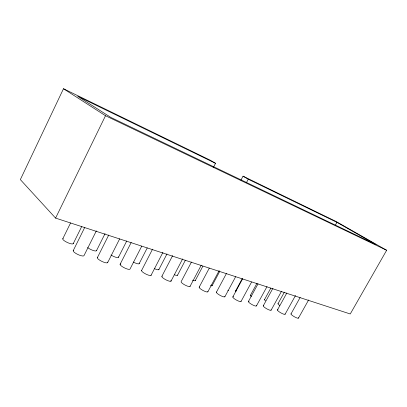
<?xml version="1.0" encoding="UTF-8"?>
<svg xmlns="http://www.w3.org/2000/svg" width="407" height="407" viewBox="0 0 407 407"><rect width="100%" height="100%" fill="white"/><g stroke="black" fill="none" stroke-linecap="round" stroke-linejoin="round"><path stroke-width="0.61" d="M213.487 167.236L215.522 163.314L210.399 160.277L63.487 88.731L20.35 179.604L55.591 218.106L350.249 313.97L386.65 250.274L336.101 221.494L243.03 176.17L240.969 180.077M55.591 218.106L105.505 115.725L63.487 88.731M62.775 238.802L70.589 222.904M73.24 243.651L81.624 226.704M73.219 250.651L84.702 227.488M96.337 230.886L83.995 255.616A5.937 1.531 25 0 1 77.335 254.233A5.937 1.531 25 0 1 73.56 250.371M96.51 250.651L105.057 233.603M97.349 257.697L108.74 235.022M107.718 262.495L119.694 238.802M118.478 257.255L126.745 240.964M120.08 264.336L131.181 242.516M141.748 246.133L130.067 268.971A5.525 1.374 26.2 0 1 123.642 267.47A5.525 1.374 26.2 0 1 120.843 263.934M139.25 263.502L147.242 247.929M141.529 270.604L152.554 249.181M151.012 275.386L162.942 252.335M158.796 269.699L166.982 253.912M161.915 276.221L172.634 255.616M170.991 281.171L182.641 258.903M177.483 275.31L185.404 260.195M191.453 262.042L181.166 281.608A5.052 1.165 27.7 0 0 185.338 285.21A5.052 1.165 27.7 0 0 190.074 286.116M190.018 286.426L201.241 265.196M246.484 182.575L248.255 179.228L243.03 176.17M195.228 280.642L202.879 266.173M199.201 287.128L209.295 268.116M207.84 291.829L219.175 270.584M212.098 285.704L219.78 271.311M216.432 292.17L226.557 273.27M224.862 296.754L235.633 276.75M235.628 290.878L242.17 278.764M232.809 296.962L242.674 278.703M241.046 301.434L251.551 282.082M250.397 295.355L256.98 283.262M258.007 283.882L248.397 301.521A4.584 0.951 29.1 0 0 252.676 304.929A4.584 0.951 29.1 0 0 256.369 305.571M256.446 305.891L267.002 286.604M264.504 299.633L270.833 288.095M263.253 305.866L272.909 288.273M271.118 310.139L281.425 291.453M277.996 303.724L284.371 292.175M277.421 310.012L286.833 292.994M285.119 314.189L295.487 295.528M335.373 225.107L336.915 222.334L376.053 244.638L110.785 117.394L77.732 96.317L215.522 163.314M290.959 313.975L300.127 297.507M298.489 318.055L308.618 299.949M105.505 115.725L386.65 250.274M248.255 179.228L336.915 222.334M298.346 317.74A4.314 0.819 29.7 0 1 294.76 316.977A4.314 0.819 29.7 0 1 291.081 313.802M284.997 313.868A4.396 0.86 29.5 0 1 280.713 312.779A4.396 0.86 29.5 0 1 277.976 309.824M271.021 309.819A4.487 0.906 29.3 0 1 267.028 308.954A4.487 0.906 29.3 0 1 263.431 305.703M248.611 301.358A4.584 0.951 29.1 0 1 249.084 301.353M240.995 301.119A4.686 1.002 28.8 0 1 235.999 299.832A4.686 1.002 28.8 0 1 233.567 296.805M224.847 296.438A4.798 1.053 28.5 0 1 220.121 295.385A4.798 1.053 28.5 0 1 216.717 292.017M207.855 291.514A4.92 1.109 28.1 0 1 202.844 290.384A4.92 1.109 28.1 0 1 199.532 286.981M170.874 280.403A5.194 1.231 27.3 0 1 166.031 279.879A5.194 1.231 27.3 0 1 162.337 276.088M151.155 275.081A5.352 1.302 26.8 0 1 145.752 274.013A5.352 1.302 26.8 0 1 141.692 270.304M107.621 262.037A5.718 1.45 25.6 0 1 102.188 261.548A5.718 1.45 25.6 0 1 97.629 257.412M279.772 305.469A4.192 0.783 29.4 0 1 278.139 303.571M265.486 300.829A4.274 0.819 29.2 0 1 264.677 299.486M251.333 296.561A4.36 0.86 29 0 1 251.043 295.217M235.963 291.575A4.457 0.906 28.7 0 1 236.34 290.751M228.134 290.237A4.553 0.951 28.4 0 1 227.9 290.674M211.833 284.997A4.665 0.997 28.1 0 1 210.48 285.638M195.268 280.352A4.782 1.048 27.8 0 1 192.491 280.194M177.559 275.03A4.909 1.104 27.4 0 1 174.562 274.817M158.913 269.419A5.047 1.16 26.9 0 1 154.487 268.651M139.092 263.085A5.199 1.221 26.5 0 1 137.846 263.812A5.199 1.221 26.5 0 1 133.287 262.037M118.366 256.837A5.372 1.282 25.9 0 1 116.402 257.428A5.372 1.282 25.9 0 1 110.979 255.001M96.439 250.234A5.556 1.353 25.4 0 1 93.625 250.61A5.556 1.353 25.4 0 1 87.591 247.568M73.214 243.233A5.764 1.425 24.7 0 1 67.353 242.506A5.764 1.425 24.7 0 1 63.131 238.558"/></g></svg>
